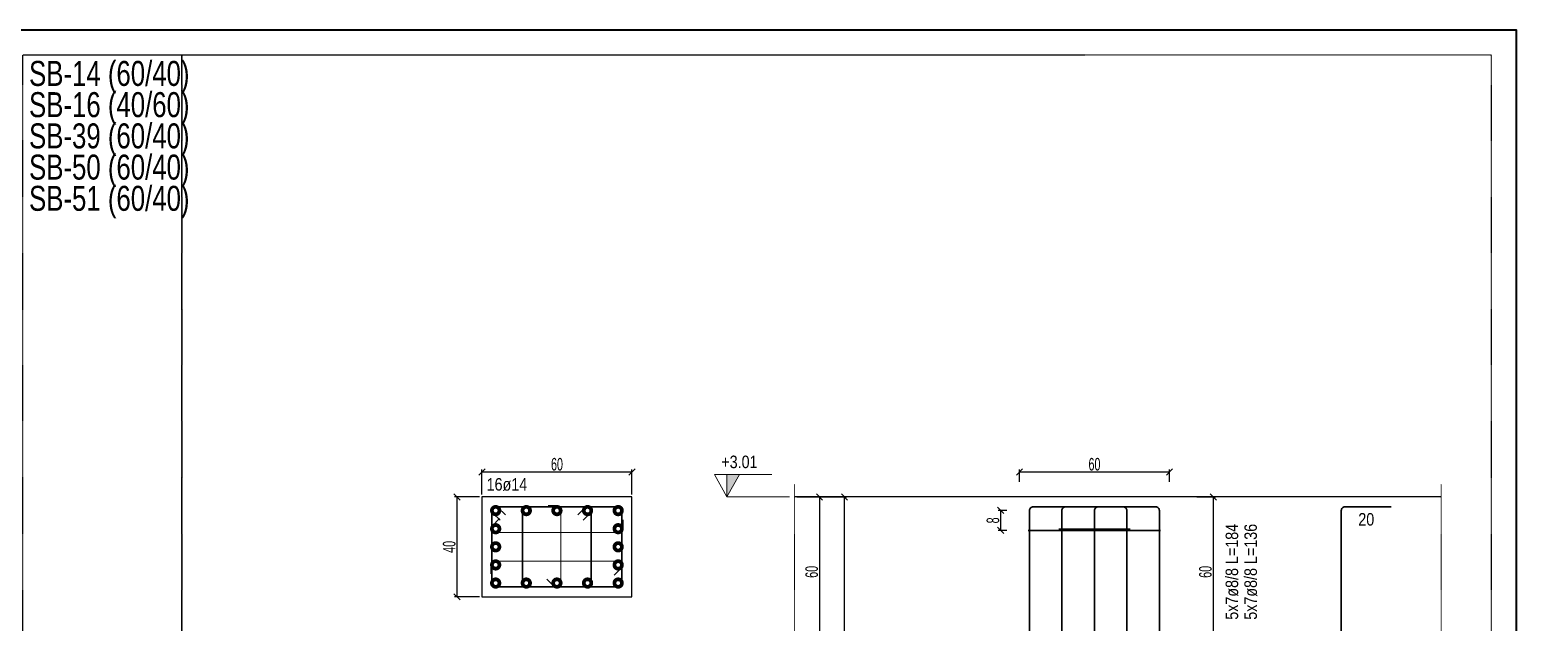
# Model space of a CAD drawing. Header units: millimetres. Extents: x -267 to 94375, y 6431 to 10838.
# Drawn here: x 51931 to 53120, y 9114 to 9589 of the extents above; entities that cross this region are included whole.
import ezdxf
from ezdxf.enums import TextEntityAlignment as Align

# ---------------------------------------------------------------- set-up
doc = ezdxf.new("R2010")
doc.units = ezdxf.units.MM
doc.header["$LTSCALE"] = 0.0001
doc.linetypes.add('DASHED', pattern=[19.05, 12.7, -6.35])
for name, color, linetype, lineweight in [('CIROZ (BEYKENT)', 140, 'Continuous', 20), ('DETAY ANTET (BEYKENT)', 5, 'Continuous', 40), ('DONATI (BEYKENT)', 4, 'Continuous', 35), ('DONATI YAZISI (BEYKENT)', 3, 'Continuous', 20), ('ETRIYE (BEYKENT)', 150, 'Continuous', 35), ('KESIT SINIRI (BEYKENT)', 241, 'DASHED', 20), ('KIRIS (BEYKENT)', 2, 'Continuous', 30), ('KOLON (BEYKENT)', 3, 'Continuous', 30), ('KOLON ISMI (BEYKENT)', 91, 'Continuous', 20), ('KOT CIZGI (BEYKENT)', 120, 'Continuous', 20), ('KOT YAZI (BEYKENT)', 7, 'Continuous', 20), ('OLCU (BEYKENT)', 14, 'Continuous', 20)]:
    doc.layers.add(name, color=color, linetype=linetype, lineweight=lineweight)
doc.styles.add('DONATI YAZISI (BEYKENT)', font='')
doc.styles.add('KLNOLC-25', font='bahnschrift light condensed', dxfattribs={"width": 0.75, "height": 10})
doc.styles.add('KOT (BEYKENT)', font='')
doc.styles.add('YAZI (BEYKENT)', font='')
doc.styles.get('DONATI YAZISI (BEYKENT)').set_extended_font_data('Bahnschrift Light Condensed')
doc.styles.get('KOT (BEYKENT)').set_extended_font_data('Bahnschrift Light Condensed')
doc.styles.get('YAZI (BEYKENT)').set_extended_font_data('Bahnschrift Light Condensed')
doc.dimstyles.new('KLNOLC-25', dxfattribs={"dimtxt": 10, "dimasz": 5, "dimexe": 2, "dimexo": 2, "dimgap": 1, "dimtad": 1, "dimdec": 1, "dimlfac": 0.5, "dimrnd": 0.5, "dimzin": 12, "dimdsep": 46, "dimtxsty": 'KLNOLC-25', "dimblk": 'OBLIQUE', "dimblk1": 'OBLIQUE', "dimblk2": 'OBLIQUE', "dimcen": 0, "dimclrt": 7, "dimadec": 0, "dimazin": 0, "dimtfac": 1, "dimtdec": 4, "dimtix": 1, "dimtmove": 2, "dimatfit": 3, "dimfxl": 1, "dimtzin": 0, "dimarcsym": 0})

# ---------------------------------------------------------------- blocks, each defined once
blk = doc.blocks.new('_Oblique')
at = {"color": 0, "linetype": 'ByBlock', "lineweight": -2}
blk.add_line((-0.5, -0.5), (0.5, 0.5), dxfattribs=at)
blk = doc.blocks.new('*D639')
at = {"layer": 'DEFPOINTS', "color": 0, "lineweight": -3, "transparency": 16777216}
for p in [(52412.8, 9234.6), (52292.8, 9214.6), (52412.8, 9214.6)]:
    blk.add_point(p, dxfattribs=at)
at = {"layer": 'OLCU (BEYKENT)', "color": 0, "lineweight": -2, "transparency": 16777216}
for p, q in [((52292.8, 9216.6), (52292.8, 9236.6)), ((52292.8, 9234.6), (52412.8, 9234.6)), ((52412.8, 9216.6), (52412.8, 9236.6))]:
    blk.add_line(p, q, dxfattribs=at)
at = {"layer": 'OLCU (BEYKENT)', "color": 0, "lineweight": -2, "transparency": 16777216, "xscale": 5, "yscale": 5, "zscale": 5, "rotation": 180}
blk.add_blockref('_Oblique', (52292.8, 9234.6), dxfattribs=at)
at = {"layer": 'OLCU (BEYKENT)', "color": 0, "lineweight": -2, "transparency": 16777216, "xscale": 5, "yscale": 5, "zscale": 5}
blk.add_blockref('_Oblique', (52412.8, 9234.6), dxfattribs=at)
at = {"layer": 'OLCU (BEYKENT)', "color": 7, "transparency": 16777216, "insert": (52352.8, 9240.7), "char_height": 10, "attachment_point": 5, "style": 'KLNOLC-25'}
blk.add_mtext('60', dxfattribs=at)
blk = doc.blocks.new('*D640')
at = {"layer": 'DEFPOINTS', "color": 0, "lineweight": -3, "transparency": 16777216}
for p in [(52292.8, 9214.6), (52272.8, 9134.6), (52292.8, 9134.6)]:
    blk.add_point(p, dxfattribs=at)
at = {"layer": 'OLCU (BEYKENT)', "color": 0, "lineweight": -2, "transparency": 16777216}
for p, q in [((52290.8, 9214.6), (52270.8, 9214.6)), ((52272.8, 9214.6), (52272.8, 9134.6)), ((52290.8, 9134.6), (52270.8, 9134.6))]:
    blk.add_line(p, q, dxfattribs=at)
at = {"layer": 'OLCU (BEYKENT)', "color": 0, "lineweight": -2, "transparency": 16777216, "xscale": 5, "yscale": 5, "zscale": 5}
for p, rotation in [((52272.8, 9214.6), 90), ((52272.8, 9134.6), 270)]:
    blk.add_blockref('_Oblique', p, dxfattribs=dict(at, rotation=rotation))
at = {"layer": 'OLCU (BEYKENT)', "color": 7, "transparency": 16777216, "insert": (52266.6, 9174.6), "char_height": 10, "attachment_point": 5, "rotation": 90, "style": 'KLNOLC-25'}
blk.add_mtext('40', dxfattribs=at)
blk = doc.blocks.new('*D646')
at = {"layer": 'DEFPOINTS', "color": 0, "lineweight": -3, "transparency": 16777216}
for p in [(52707.8, 9203.8), (52714.8, 9203.8), (52714.8, 9187.8)]:
    blk.add_point(p, dxfattribs=at)
at = {"layer": 'OLCU (BEYKENT)', "color": 0, "lineweight": -2, "transparency": 16777216}
for p, q in [((52712.8, 9203.8), (52705.8, 9203.8)), ((52707.8, 9187.8), (52707.8, 9203.8)), ((52712.8, 9187.8), (52705.8, 9187.8))]:
    blk.add_line(p, q, dxfattribs=at)
at = {"layer": 'OLCU (BEYKENT)', "color": 0, "lineweight": -2, "transparency": 16777216, "xscale": 5, "yscale": 5, "zscale": 5}
for p, rotation in [((52707.8, 9203.8), 90), ((52707.8, 9187.8), 270)]:
    blk.add_blockref('_Oblique', p, dxfattribs=dict(at, rotation=rotation))
at = {"layer": 'OLCU (BEYKENT)', "color": 7, "transparency": 16777216, "insert": (52701.6, 9195.8), "char_height": 10, "attachment_point": 5, "rotation": 90, "style": 'KLNOLC-25'}
blk.add_mtext('8', dxfattribs=at)
blk = doc.blocks.new('*D648')
at = {"layer": 'DEFPOINTS', "color": 0, "lineweight": -3, "transparency": 16777216}
for p in [(52862.8, 9214.6), (52862.8, 9094.6), (52877.8, 9094.6)]:
    blk.add_point(p, dxfattribs=at)
at = {"layer": 'OLCU (BEYKENT)', "color": 0, "lineweight": -2, "transparency": 16777216}
for p, q in [((52864.8, 9214.6), (52879.8, 9214.6)), ((52877.8, 9214.6), (52877.8, 9094.6)), ((52864.8, 9094.6), (52879.8, 9094.6))]:
    blk.add_line(p, q, dxfattribs=at)
at = {"layer": 'OLCU (BEYKENT)', "color": 0, "lineweight": -2, "transparency": 16777216, "xscale": 5, "yscale": 5, "zscale": 5}
for p, rotation in [((52877.8, 9214.6), 90), ((52877.8, 9094.6), 270)]:
    blk.add_blockref('_Oblique', p, dxfattribs=dict(at, rotation=rotation))
at = {"layer": 'OLCU (BEYKENT)', "color": 7, "transparency": 16777216, "insert": (52871.6, 9154.6), "char_height": 10, "attachment_point": 5, "rotation": 90, "style": 'KLNOLC-25'}
blk.add_mtext('60', dxfattribs=at)
blk = doc.blocks.new('*D666')
at = {"layer": 'DEFPOINTS', "color": 0, "lineweight": -3, "transparency": 16777216}
for p in [(52542.8, 9214.6), (52542.8, 9094.6), (52562.8, 9094.6)]:
    blk.add_point(p, dxfattribs=at)
at = {"layer": 'OLCU (BEYKENT)', "color": 0, "lineweight": -2, "transparency": 16777216}
for p, q in [((52544.8, 9214.6), (52564.8, 9214.6)), ((52562.8, 9214.6), (52562.8, 9094.6)), ((52544.8, 9094.6), (52564.8, 9094.6))]:
    blk.add_line(p, q, dxfattribs=at)
at = {"layer": 'OLCU (BEYKENT)', "color": 0, "lineweight": -2, "transparency": 16777216, "xscale": 5, "yscale": 5, "zscale": 5}
for p, rotation in [((52562.8, 9214.6), 90), ((52562.8, 9094.6), 270)]:
    blk.add_blockref('_Oblique', p, dxfattribs=dict(at, rotation=rotation))
at = {"layer": 'OLCU (BEYKENT)', "color": 7, "transparency": 16777216, "insert": (52556.6, 9154.6), "char_height": 10, "attachment_point": 5, "rotation": 90, "style": 'KLNOLC-25'}
blk.add_mtext('60', dxfattribs=at)
blk = doc.blocks.new('*D667')
at = {"layer": 'DEFPOINTS', "color": 0, "lineweight": -3, "transparency": 16777216}
for p in [(52542.8, 9214.6), (52582.8, 9214.6), (52542.8, 8582.6)]:
    blk.add_point(p, dxfattribs=at)
at = {"layer": 'OLCU (BEYKENT)', "color": 0, "lineweight": -2, "transparency": 16777216}
for p, q in [((52544.8, 9214.6), (52584.8, 9214.6)), ((52582.8, 8582.6), (52582.8, 9214.6)), ((52544.8, 8582.6), (52584.8, 8582.6))]:
    blk.add_line(p, q, dxfattribs=at)
at = {"layer": 'OLCU (BEYKENT)', "color": 0, "lineweight": -2, "transparency": 16777216, "xscale": 5, "yscale": 5, "zscale": 5}
for p, rotation in [((52582.8, 9214.6), 90), ((52582.8, 8582.6), 270)]:
    blk.add_blockref('_Oblique', p, dxfattribs=dict(at, rotation=rotation))
at = {"layer": 'OLCU (BEYKENT)', "color": 7, "transparency": 16777216, "insert": (52576.6, 8898.6), "char_height": 10, "attachment_point": 5, "rotation": 90, "style": 'KLNOLC-25'}
blk.add_mtext('316', dxfattribs=at)
blk = doc.blocks.new('*D668')
at = {"layer": 'DEFPOINTS', "color": 0, "lineweight": -3, "transparency": 16777216}
for p in [(52842.8, 9234.6), (52722.8, 9224.6), (52842.8, 9224.6)]:
    blk.add_point(p, dxfattribs=at)
at = {"layer": 'OLCU (BEYKENT)', "color": 0, "lineweight": -2, "transparency": 16777216}
for p, q in [((52722.8, 9226.6), (52722.8, 9236.6)), ((52722.8, 9234.6), (52842.8, 9234.6)), ((52842.8, 9226.6), (52842.8, 9236.6))]:
    blk.add_line(p, q, dxfattribs=at)
at = {"layer": 'OLCU (BEYKENT)', "color": 0, "lineweight": -2, "transparency": 16777216, "xscale": 5, "yscale": 5, "zscale": 5, "rotation": 180}
blk.add_blockref('_Oblique', (52722.8, 9234.6), dxfattribs=at)
at = {"layer": 'OLCU (BEYKENT)', "color": 0, "lineweight": -2, "transparency": 16777216, "xscale": 5, "yscale": 5, "zscale": 5}
blk.add_blockref('_Oblique', (52842.8, 9234.6), dxfattribs=at)
at = {"layer": 'OLCU (BEYKENT)', "color": 7, "transparency": 16777216, "insert": (52782.8, 9240.7), "char_height": 10, "attachment_point": 5, "style": 'KLNOLC-25'}
blk.add_mtext('60', dxfattribs=at)

msp = doc.modelspace()

# ---------------------------------------------------------------- linework, layer by layer
at = {"layer": 'CIROZ (BEYKENT)'}
for points in [[(52344.62, 9148.82), (52350.63, 9142.81, 0.6681786), (52355.75, 9144.93), (52355.75, 9204.64, 0.4142136), (52352.75, 9207.64), (52345.75, 9207.64)], [(52306.93, 9197.27), (52300.92, 9191.26, 0.6681786), (52303.04, 9186.14), (52402.75, 9186.14, 0.4142136), (52405.75, 9189.14), (52405.75, 9196.14)], [(52398.57, 9152.01), (52404.58, 9158.02, 0.6681786), (52402.46, 9163.14), (52302.75, 9163.14, 0.4142136), (52299.75, 9160.14), (52299.75, 9153.14)]]:
    msp.add_lwpolyline(points, format="xyb", dxfattribs=at)
at = {"layer": 'DETAY ANTET (BEYKENT)'}
msp.add_lwpolyline([(51905.46, 9588.64), (53120.25, 9588.64), (53120.25, 8168.64), (51905.46, 8168.64), (51905.46, 9588.64)], close=True, dxfattribs=at)
at = {"layer": 'DETAY ANTET (BEYKENT)', "color": 7, "linetype": 'DASHED', "lineweight": -3, "ltscale": 2}
for points in [[(51925.46, 9568.64), (53100.25, 9568.64), (53100.25, 8188.64), (51925.46, 8188.64)], [(52052.75, 9568.64), (52052.75, 8188.64)]]:
    msp.add_lwpolyline(points, close=True, dxfattribs=at)
at = {"layer": 'DONATI (BEYKENT)', "const_width": 6}
for points in [[(52302.25, 9203.64, 1), (52305.25, 9203.64, 1)], [(52326.75, 9203.64, 1), (52329.75, 9203.64, 1)], [(52351.25, 9203.64, 1), (52354.25, 9203.64, 1)], [(52375.75, 9203.64, 1), (52378.75, 9203.64, 1)], [(52400.25, 9203.64, 1), (52403.25, 9203.64, 1)], [(52302.25, 9189.14, 1), (52305.25, 9189.14, 1)], [(52400.25, 9189.14, 1), (52403.25, 9189.14, 1)], [(52302.25, 9174.64, 1), (52305.25, 9174.64, 1)], [(52400.25, 9174.64, 1), (52403.25, 9174.64, 1)], [(52302.25, 9160.14, 1), (52305.25, 9160.14, 1)], [(52400.25, 9160.14, 1), (52403.25, 9160.14, 1)], [(52302.25, 9145.64, 1), (52305.25, 9145.64, 1)], [(52326.75, 9145.64, 1), (52329.75, 9145.64, 1)], [(52351.25, 9145.64, 1), (52354.25, 9145.64, 1)], [(52375.75, 9145.64, 1), (52378.75, 9145.64, 1)], [(52400.25, 9145.64, 1), (52403.25, 9145.64, 1)]]:
    msp.add_lwpolyline(points, format="xyb", close=True, dxfattribs=at)
at = {"layer": 'DONATI (BEYKENT)'}
for points in [[(52730.75, 8752.64), (52730.75, 9203.64, -0.4142136), (52733.75, 9206.64), (52770.75, 9206.64)], [(52756.75, 8752.64), (52756.75, 9203.64, -0.4142136), (52759.75, 9206.64), (52796.75, 9206.64)], [(52808.75, 8752.64), (52808.75, 9203.64, 0.4142136), (52805.75, 9206.64), (52768.75, 9206.64)], [(52782.75, 8752.64), (52782.75, 9203.64, -0.4142136), (52785.75, 9206.64), (52822.75, 9206.64)], [(52834.75, 8752.64), (52834.75, 9203.64, 0.4142136), (52831.75, 9206.64), (52794.75, 9206.64)], [(52980.25, 8752.64), (52980.25, 9203.64, -0.4142136), (52983.25, 9206.64), (53020.25, 9206.64)]]:
    msp.add_lwpolyline(points, format="xyb", dxfattribs=at)
at = {"layer": 'ETRIYE (BEYKENT)'}
msp.add_line((52754.25, 9188.84), (52811.25, 9188.84), dxfattribs=at)
for points in [[(52311.51, 9200.15), (52305.87, 9205.79, 0.6681786), (52300.75, 9203.66), (52300.75, 9145.64, 0.4142136), (52303.75, 9142.64), (52401.75, 9142.64, 0.4142136), (52404.75, 9145.64), (52404.75, 9203.64, 0.4142136), (52401.75, 9206.64), (52303.75, 9206.64), (52303.73, 9206.64, 0.6681786), (52301.6, 9201.52), (52307.24, 9195.88)], [(52373.76, 9195.88), (52379.4, 9201.52, 0.6681786), (52377.28, 9206.64), (52328.25, 9206.64, 0.4142136), (52325.25, 9203.64), (52325.25, 9145.64, 0.4142136), (52328.25, 9142.64), (52377.25, 9142.64, 0.4142136), (52380.25, 9145.64), (52380.25, 9203.64), (52380.25, 9203.66, 0.6681786), (52375.13, 9205.79), (52369.49, 9200.15)]]:
    msp.add_lwpolyline(points, format="xyb", dxfattribs=at)
msp.add_lwpolyline([(52729.75, 9187.84), (52835.75, 9187.84)], dxfattribs=at)
at = {"layer": 'KESIT SINIRI (BEYKENT)'}
for p, q in [((52542.75, 9224.64), (52542.75, 9084.64)), ((53060.25, 9224.64), (53060.25, 9084.64))]:
    msp.add_line(p, q, dxfattribs=at)
at = {"layer": 'KIRIS (BEYKENT)'}
msp.add_line((53060.25, 9214.64), (52542.75, 9214.64), dxfattribs=at)
at = {"layer": 'KOLON (BEYKENT)'}
msp.add_lwpolyline([(52292.75, 9214.64), (52292.75, 9134.64), (52412.75, 9134.64), (52412.75, 9214.64)], close=True, dxfattribs=at)
at = {"layer": 'KOT CIZGI (BEYKENT)'}
msp.add_line((52488.75, 9214.64), (52538.75, 9214.64), dxfattribs=at)
msp.add_lwpolyline([(52488.75, 9214.64), (52488.75, 9232.64), (52498.75, 9232.64), (52488.75, 9214.64), (52478.75, 9232.64), (52524.75, 9232.64)], dxfattribs=at)
msp.add_solid([(52488.75, 9214.64), (52488.75, 9232.64), (52498.75, 9232.64)], dxfattribs=at)

# ---------------------------------------------------------------- texts
at = {"layer": 'DONATI YAZISI (BEYKENT)', "style": 'DONATI YAZISI (BEYKENT)'}
for s, p in [('16ø14', (52312.75, 9224.64)), ('20', (53000.25, 9196.64))]:
    msp.add_text(s, height=10, dxfattribs=at).set_placement(p, align=Align.MIDDLE_CENTER)
for s, p in [('5x7ø8/8 L=184', (52892.75, 9154.64)), ('5x7ø8/8 L=136', (52907.75, 9154.64))]:
    msp.add_text(s, height=10, rotation=90, dxfattribs=at).set_placement(p, align=Align.MIDDLE_CENTER)
at = {"layer": 'KOLON ISMI (BEYKENT)', "style": 'YAZI (BEYKENT)', "width": 0.9}
for s, p in [('SB-14 (60/40)', (51930.46, 9543.64)), ('SB-16 (40/60)', (51930.46, 9518.64)), ('SB-39 (60/40)', (51930.46, 9493.64)), ('SB-50 (60/40)', (51930.46, 9468.64)), ('SB-51 (60/40)', (51930.46, 9443.64))]:
    msp.add_text(s, height=20, dxfattribs=at).set_placement(p)
at = {"layer": 'KOT YAZI (BEYKENT)', "style": 'KOT (BEYKENT)'}
msp.add_text('+3.01', height=10, dxfattribs=at).set_placement((52498.75, 9242.64), align=Align.MIDDLE_CENTER)

# ---------------------------------------------------------------- dimensions: what is measured, and where the dimension line sits
at = {"layer": 'OLCU (BEYKENT)'}
for base, p1, p2, picture, middle in [((52412.75, 9234.64), (52292.75, 9214.64), (52412.75, 9214.64), '*D639', (52352.75, 9240.74)), ((52842.75, 9234.64), (52722.75, 9224.64), (52842.75, 9224.64), '*D668', (52782.75, 9240.74))]:
    dim = msp.add_linear_dim(base=base, p1=p1, p2=p2, dimstyle='KLNOLC-25', dxfattribs=at)
    dim.commit()
    dim.dimension.update_dxf_attribs({"geometry": picture, "text_midpoint": middle})
for base, p1, p2, picture, middle in [((52272.75, 9134.64), (52292.75, 9214.64), (52292.75, 9134.64), '*D640', (52266.65, 9174.64)), ((52562.75, 9094.64), (52542.75, 9214.64), (52542.75, 9094.64), '*D666', (52556.65, 9154.64)), ((52582.75, 9214.64), (52542.75, 8582.64), (52542.75, 9214.64), '*D667', (52576.65, 8898.64)), ((52877.75, 9094.64), (52862.75, 9214.64), (52862.75, 9094.64), '*D648', (52871.65, 9154.64)), ((52707.75, 9203.84), (52714.75, 9187.84), (52714.75, 9203.84), '*D646', (52701.65, 9195.84))]:
    dim = msp.add_linear_dim(base=base, p1=p1, p2=p2, angle=90, dimstyle='KLNOLC-25', dxfattribs=at)
    dim.commit()
    dim.dimension.update_dxf_attribs({"geometry": picture, "text_midpoint": middle})

doc.saveas('drawing.dxf')
